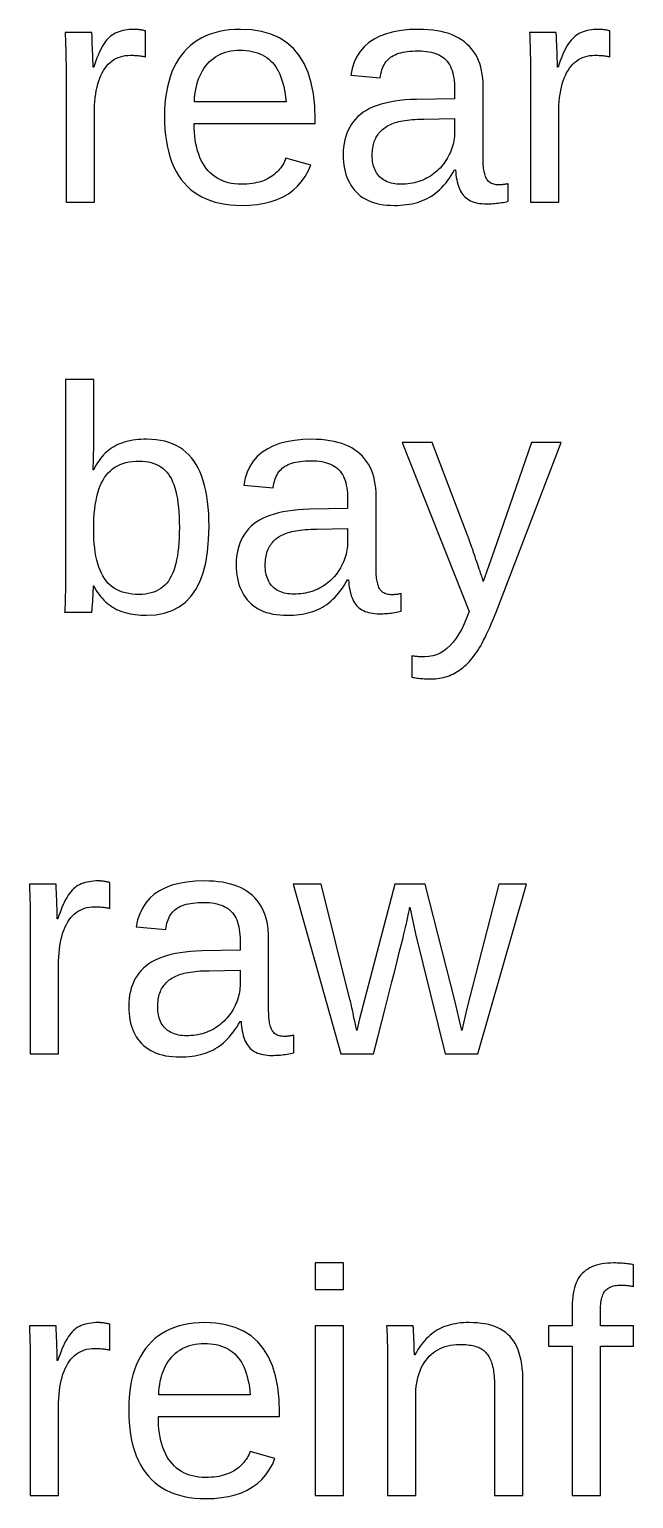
# Model space of a CAD drawing. Extents: x -27 to 133, y -77 to 15.
# Drawn here: x 79.79 to 84.1, y -42.36 to -31.89 of the extents above; entities that cross this region are included whole.
import ezdxf

# ---------------------------------------------------------------- set-up
doc = ezdxf.new("R2010")
doc.units = 0
doc.layers.get('0').update_dxf_attribs({"linetype": 'CONTINUOUS'})

msp = doc.modelspace()

# ---------------------------------------------------------------- linework, layer by layer
for points in [[(80.2558, -32.4879), (80.2562, -32.4574), (80.2574, -32.4281), (80.2593, -32.3999), (80.262, -32.3728), (80.2656, -32.3468), (80.2699, -32.3219), (80.2749, -32.2981), (80.2808, -32.2754), (80.2874, -32.2538), (80.2949, -32.2333), (80.3031, -32.2139), (80.312, -32.1957), (80.3218, -32.1785), (80.3323, -32.1625), (80.3435, -32.1478), (80.3554, -32.1344), (80.368, -32.1223), (80.3814, -32.1114), (80.3954, -32.1018), (80.4101, -32.0935), (80.4255, -32.0865), (80.4416, -32.0807), (80.4585, -32.0763), (80.476, -32.0731), (80.4942, -32.0712), (80.5131, -32.0705), (80.5233, -32.0706), (80.5332, -32.0708), (80.5427, -32.0711), (80.5519, -32.0716), (80.5608, -32.0722), (80.5694, -32.0729), (80.5776, -32.0738), (80.5856, -32.0748), (80.5932, -32.0759), (80.6005, -32.0771), (80.6075, -32.0785), (80.6142, -32.0801), (80.6206, -32.0817), (80.6206, -31.8971), (80.6142, -31.8954), (80.6078, -31.8939), (80.6015, -31.8925), (80.5952, -31.8913), (80.5889, -31.8901), (80.5826, -31.8891), (80.5763, -31.8883), (80.57, -31.8876), (80.5638, -31.887), (80.5575, -31.8865), (80.5513, -31.8862), (80.5451, -31.886), (80.5389, -31.8859), (80.5216, -31.8862), (80.505, -31.8872), (80.4889, -31.8889), (80.4735, -31.8913), (80.4587, -31.8943), (80.4445, -31.8981), (80.4309, -31.9024), (80.4179, -31.9075), (80.4055, -31.9132), (80.3937, -31.9197), (80.3826, -31.9268), (80.372, -31.9345), (80.3621, -31.943), (80.3525, -31.9523), (80.3431, -31.9628), (80.3339, -31.9745), (80.3249, -31.9874), (80.316, -32.0014), (80.3073, -32.0166), (80.2988, -32.033), (80.2905, -32.0505), (80.2823, -32.0692), (80.2743, -32.089), (80.2665, -32.11), (80.2588, -32.1322), (80.2513, -32.1555), (80.2468, -32.1555), (80.2468, -32.1482), (80.2466, -32.1389), (80.2464, -32.1277), (80.246, -32.1145), (80.2455, -32.0994), (80.2449, -32.0823), (80.2442, -32.0633), (80.2434, -32.0423), (80.2425, -32.0194), (80.2415, -31.9945), (80.2404, -31.9677), (80.2392, -31.939), (80.2379, -31.9083), (80.0477, -31.9083), (80.0487, -31.9319), (80.0496, -31.9551), (80.0504, -31.9781), (80.0512, -32.0008), (80.0518, -32.0231), (80.0524, -32.0451), (80.0529, -32.0668), (80.0534, -32.0881), (80.0537, -32.1092), (80.054, -32.1299), (80.0542, -32.1504), (80.0543, -32.1705), (80.0544, -32.1902), (80.0544, -33.1189), (80.2558, -33.1189)], [(81.363, -33.1396), (81.4173, -33.1345), (81.4683, -33.126), (81.5161, -33.1142), (81.5606, -33.0989), (81.6018, -33.0803), (81.6397, -33.0583), (81.6744, -33.0328), (81.7058, -33.004), (81.734, -32.9718), (81.7589, -32.9362), (81.7805, -32.8972), (81.7988, -32.8549), (81.622, -32.8045), (81.6174, -32.8167), (81.6122, -32.8286), (81.6064, -32.8402), (81.6, -32.8514), (81.593, -32.8623), (81.5853, -32.8729), (81.5771, -32.8832), (81.5683, -32.8931), (81.5589, -32.9027), (81.5489, -32.9119), (81.5382, -32.9208), (81.527, -32.9294), (81.5152, -32.9377), (81.5027, -32.9455), (81.4897, -32.9526), (81.476, -32.9591), (81.4617, -32.9651), (81.4468, -32.9703), (81.4313, -32.975), (81.4151, -32.9791), (81.3984, -32.9825), (81.381, -32.9853), (81.363, -32.9875), (81.3444, -32.989), (81.3252, -32.9899), (81.3054, -32.9903), (81.2804, -32.9896), (81.2563, -32.9876), (81.2332, -32.9842), (81.211, -32.9796), (81.1897, -32.9735), (81.1694, -32.9662), (81.1501, -32.9575), (81.1316, -32.9475), (81.1141, -32.9361), (81.0976, -32.9234), (81.082, -32.9093), (81.0673, -32.894), (81.0536, -32.8773), (81.0409, -32.8593), (81.0291, -32.8402), (81.0184, -32.82), (81.0087, -32.7987), (81.0001, -32.7762), (80.9924, -32.7527), (80.9858, -32.728), (80.9802, -32.7021), (80.9756, -32.6752), (80.972, -32.6471), (80.9695, -32.6179), (80.968, -32.5876), (80.9675, -32.5561), (81.8313, -32.5561), (81.8313, -32.5293), (81.8281, -32.4341), (81.8186, -32.3465), (81.8028, -32.2666), (81.7807, -32.1943), (81.7523, -32.1295), (81.7176, -32.0724), (81.6765, -32.0229), (81.6291, -31.9811), (81.5755, -31.9468), (81.5154, -31.9202), (81.4491, -31.9011), (81.3765, -31.8897), (81.2975, -31.8859), (81.2581, -31.8868), (81.2202, -31.8897), (81.1836, -31.8944), (81.1485, -31.901), (81.1148, -31.9096), (81.0825, -31.92), (81.0517, -31.9323), (81.0222, -31.9465), (80.9942, -31.9626), (80.9676, -31.9806), (80.9425, -32.0005), (80.9187, -32.0222), (80.8964, -32.0459), (80.8756, -32.0713), (80.8565, -32.0984), (80.8391, -32.1272), (80.8233, -32.1576), (80.8092, -32.1897), (80.7967, -32.2234), (80.7859, -32.2588), (80.7768, -32.2958), (80.7693, -32.3345), (80.7635, -32.3748), (80.7593, -32.4168), (80.7568, -32.4605), (80.756, -32.5058), (80.7568, -32.5534), (80.7593, -32.5992), (80.7635, -32.6431), (80.7693, -32.6852), (80.7768, -32.7255), (80.7859, -32.7639), (80.7967, -32.8005), (80.8092, -32.8352), (80.8233, -32.8681), (80.8391, -32.8992), (80.8565, -32.9284), (80.8756, -32.9558), (80.8964, -32.9813), (80.9188, -33.005), (80.9426, -33.0267), (80.968, -33.0466), (80.995, -33.0646), (81.0234, -33.0807), (81.0533, -33.0949), (81.0848, -33.1072), (81.1178, -33.1176), (81.1522, -33.1262), (81.1883, -33.1328), (81.2258, -33.1375), (81.2648, -33.1404), (81.3054, -33.1413)], [(82.4187, -33.141), (82.4404, -33.1399), (82.4617, -33.1382), (82.4824, -33.1358), (82.5026, -33.1328), (82.5223, -33.129), (82.5414, -33.1246), (82.56, -33.1195), (82.5781, -33.1137), (82.5957, -33.1072), (82.6128, -33.1), (82.6293, -33.0922), (82.6453, -33.0837), (82.6609, -33.0743), (82.6762, -33.064), (82.6913, -33.0528), (82.706, -33.0405), (82.7204, -33.0274), (82.7345, -33.0132), (82.7483, -32.9981), (82.7618, -32.982), (82.775, -32.965), (82.788, -32.947), (82.8006, -32.9281), (82.8129, -32.9082), (82.8249, -32.8873), (82.8316, -32.8873), (82.8329, -32.9062), (82.8347, -32.9243), (82.8371, -32.9416), (82.8399, -32.9581), (82.8433, -32.9739), (82.8472, -32.9888), (82.8517, -33.003), (82.8566, -33.0163), (82.8621, -33.0289), (82.8681, -33.0407), (82.8746, -33.0517), (82.8817, -33.0619), (82.8892, -33.0714), (82.8974, -33.0801), (82.9064, -33.0881), (82.916, -33.0954), (82.9263, -33.102), (82.9374, -33.1079), (82.9492, -33.1131), (82.9618, -33.1176), (82.975, -33.1214), (82.989, -33.1246), (83.0037, -33.127), (83.0191, -33.1287), (83.0352, -33.1298), (83.0521, -33.1301), (83.0643, -33.13), (83.0764, -33.1297), (83.0885, -33.1292), (83.1006, -33.1284), (83.1127, -33.1275), (83.1247, -33.1263), (83.1366, -33.1249), (83.1486, -33.1233), (83.1604, -33.1215), (83.1723, -33.1195), (83.1841, -33.1173), (83.1959, -33.1149), (83.2076, -33.1122), (83.2076, -32.9869), (83.2019, -32.9881), (83.1964, -32.9891), (83.191, -32.9901), (83.1856, -32.991), (83.1803, -32.9918), (83.1752, -32.9925), (83.1701, -32.9931), (83.1651, -32.9936), (83.1602, -32.994), (83.1554, -32.9943), (83.1507, -32.9945), (83.1461, -32.9947), (83.1416, -32.9947), (83.1317, -32.9945), (83.1223, -32.9937), (83.1134, -32.9923), (83.105, -32.9904), (83.0971, -32.988), (83.0897, -32.9851), (83.0828, -32.9816), (83.0764, -32.9776), (83.0705, -32.973), (83.0652, -32.9679), (83.0603, -32.9623), (83.0559, -32.9561), (83.052, -32.9494), (83.0486, -32.9422), (83.0454, -32.9344), (83.0425, -32.9262), (83.0398, -32.9173), (83.0374, -32.908), (83.0354, -32.8982), (83.0336, -32.8878), (83.032, -32.8769), (83.0308, -32.8655), (83.0298, -32.8535), (83.0291, -32.8411), (83.0287, -32.8281), (83.0286, -32.8146), (83.0286, -32.2932), (83.0279, -32.2633), (83.0258, -32.2344), (83.0224, -32.2067), (83.0176, -32.1801), (83.0115, -32.1547), (83.004, -32.1303), (82.9951, -32.107), (82.9849, -32.0848), (82.9733, -32.0637), (82.9604, -32.0438), (82.946, -32.0249), (82.9303, -32.0072), (82.9133, -31.9905), (82.8949, -31.975), (82.8752, -31.9608), (82.8541, -31.9478), (82.8317, -31.936), (82.8079, -31.9255), (82.7828, -31.9162), (82.7564, -31.9082), (82.7287, -31.9014), (82.6996, -31.8958), (82.6691, -31.8915), (82.6374, -31.8884), (82.6042, -31.8865), (82.5698, -31.8859), (82.5053, -31.8878), (82.4453, -31.8936), (82.3898, -31.9033), (82.3389, -31.9168), (82.2925, -31.9342), (82.2506, -31.9555), (82.2132, -31.9806), (82.1804, -32.0096), (82.1521, -32.0425), (82.1283, -32.0792), (82.1091, -32.1198), (82.0944, -32.1643), (82.0842, -32.2126), (82.2945, -32.2316), (82.2967, -32.2165), (82.2995, -32.202), (82.3029, -32.1881), (82.3068, -32.1749), (82.3113, -32.1623), (82.3164, -32.1504), (82.3221, -32.1391), (82.3283, -32.1285), (82.3352, -32.1185), (82.3426, -32.1092), (82.3506, -32.1005), (82.3592, -32.0925), (82.3684, -32.0851), (82.3783, -32.0783), (82.3891, -32.072), (82.4007, -32.0663), (82.4133, -32.0612), (82.4267, -32.0566), (82.4409, -32.0525), (82.4561, -32.049), (82.4721, -32.046), (82.489, -32.0435), (82.5068, -32.0416), (82.5254, -32.0403), (82.5449, -32.0395), (82.5653, -32.0392), (82.5856, -32.0396), (82.605, -32.0407), (82.6235, -32.0426), (82.6412, -32.0452), (82.658, -32.0486), (82.674, -32.0528), (82.6892, -32.0577), (82.7035, -32.0633), (82.7169, -32.0698), (82.7295, -32.0769), (82.7413, -32.0849), (82.7522, -32.0935), (82.7623, -32.103), (82.7715, -32.1133), (82.7801, -32.1246), (82.7878, -32.1369), (82.7949, -32.1502), (82.8012, -32.1644), (82.8068, -32.1797), (82.8116, -32.196), (82.8157, -32.2132), (82.819, -32.2315), (82.8216, -32.2507), (82.8234, -32.271), (82.8246, -32.2922), (82.8249, -32.3144), (82.8249, -32.3805), (82.553, -32.3849), (82.5116, -32.3865), (82.4719, -32.3892), (82.4341, -32.393), (82.398, -32.398), (82.3637, -32.404), (82.3312, -32.4111), (82.3006, -32.4194), (82.2717, -32.4288), (82.2446, -32.4393), (82.2193, -32.4509), (82.1958, -32.4636), (82.1741, -32.4774), (82.1541, -32.4923), (82.1358, -32.5083), (82.119, -32.5254), (82.1037, -32.5435), (82.0898, -32.5626), (82.0773, -32.5827), (82.0663, -32.6039), (82.0568, -32.6261), (82.0488, -32.6493), (82.0422, -32.6736), (82.0371, -32.6989), (82.0334, -32.7252), (82.0312, -32.7526), (82.0305, -32.781), (82.031, -32.8064), (82.0327, -32.831), (82.0354, -32.8547), (82.0392, -32.8775), (82.0441, -32.8995), (82.05, -32.9207), (82.0571, -32.941), (82.0652, -32.9605), (82.0745, -32.9791), (82.0848, -32.9968), (82.0962, -33.0138), (82.1087, -33.0298), (82.1222, -33.0451), (82.1369, -33.0593), (82.1526, -33.0724), (82.1694, -33.0844), (82.1873, -33.0952), (82.2062, -33.1049), (82.2262, -33.1134), (82.2473, -33.1208), (82.2695, -33.1271), (82.2927, -33.1322), (82.317, -33.1362), (82.3424, -33.139), (82.3688, -33.1407), (82.3964, -33.1413)], [(83.568, -32.4879), (83.5683, -32.4574), (83.5695, -32.4281), (83.5715, -32.3999), (83.5742, -32.3728), (83.5777, -32.3468), (83.582, -32.3219), (83.5871, -32.2981), (83.593, -32.2754), (83.5996, -32.2538), (83.607, -32.2333), (83.6152, -32.2139), (83.6242, -32.1957), (83.634, -32.1785), (83.6445, -32.1625), (83.6557, -32.1478), (83.6676, -32.1344), (83.6802, -32.1223), (83.6935, -32.1114), (83.7075, -32.1018), (83.7223, -32.0935), (83.7377, -32.0865), (83.7538, -32.0807), (83.7706, -32.0763), (83.7881, -32.0731), (83.8064, -32.0712), (83.8253, -32.0705), (83.8355, -32.0706), (83.8453, -32.0708), (83.8549, -32.0711), (83.8641, -32.0716), (83.873, -32.0722), (83.8815, -32.0729), (83.8898, -32.0738), (83.8978, -32.0748), (83.9054, -32.0759), (83.9127, -32.0771), (83.9197, -32.0785), (83.9264, -32.0801), (83.9327, -32.0817), (83.9327, -31.8971), (83.9264, -31.8954), (83.92, -31.8939), (83.9137, -31.8925), (83.9073, -31.8913), (83.901, -31.8901), (83.8947, -31.8891), (83.8884, -31.8883), (83.8822, -31.8876), (83.8759, -31.887), (83.8697, -31.8865), (83.8634, -31.8862), (83.8572, -31.886), (83.851, -31.8859), (83.8338, -31.8862), (83.8171, -31.8872), (83.8011, -31.8889), (83.7857, -31.8913), (83.7708, -31.8943), (83.7566, -31.8981), (83.743, -31.9024), (83.73, -31.9075), (83.7177, -31.9132), (83.7059, -31.9197), (83.6947, -31.9268), (83.6842, -31.9345), (83.6742, -31.943), (83.6647, -31.9523), (83.6553, -31.9628), (83.6461, -31.9745), (83.6371, -31.9874), (83.6282, -32.0014), (83.6195, -32.0166), (83.611, -32.033), (83.6026, -32.0505), (83.5944, -32.0692), (83.5864, -32.089), (83.5786, -32.11), (83.571, -32.1322), (83.5635, -32.1555), (83.559, -32.1555), (83.5589, -32.1482), (83.5588, -32.1389), (83.5585, -32.1277), (83.5581, -32.1145), (83.5577, -32.0994), (83.5571, -32.0823), (83.5564, -32.0633), (83.5556, -32.0423), (83.5547, -32.0194), (83.5537, -31.9945), (83.5526, -31.9677), (83.5514, -31.939), (83.55, -31.9083), (83.3598, -31.9083), (83.3608, -31.9319), (83.3617, -31.9551), (83.3626, -31.9781), (83.3633, -32.0008), (83.364, -32.0231), (83.3646, -32.0451), (83.3651, -32.0668), (83.3655, -32.0881), (83.3659, -32.1092), (83.3662, -32.1299), (83.3664, -32.1504), (83.3665, -32.1705), (83.3665, -32.1902), (83.3665, -33.1189), (83.568, -33.1189)], [(80.9712, -32.3758), (80.9736, -32.3508), (80.977, -32.3266), (80.9813, -32.3033), (80.9865, -32.2809), (80.9927, -32.2593), (80.9998, -32.2386), (81.0078, -32.2188), (81.0168, -32.1998), (81.0267, -32.1817), (81.0375, -32.1645), (81.0493, -32.1481), (81.062, -32.1326), (81.0755, -32.1181), (81.0898, -32.1048), (81.1048, -32.0926), (81.1204, -32.0816), (81.1369, -32.0718), (81.154, -32.0631), (81.1719, -32.0556), (81.1904, -32.0492), (81.2098, -32.044), (81.2298, -32.0399), (81.2505, -32.037), (81.272, -32.0353), (81.2942, -32.0347), (81.317, -32.0352), (81.339, -32.0368), (81.3601, -32.0394), (81.3805, -32.043), (81.3999, -32.0477), (81.4186, -32.0534), (81.4364, -32.0602), (81.4534, -32.068), (81.4695, -32.0768), (81.4848, -32.0867), (81.4993, -32.0976), (81.513, -32.1095), (81.5258, -32.1225), (81.5378, -32.1367), (81.5491, -32.152), (81.5596, -32.1686), (81.5693, -32.1864), (81.5783, -32.2054), (81.5866, -32.2257), (81.5941, -32.2471), (81.6008, -32.2698), (81.6068, -32.2938), (81.612, -32.3189), (81.6165, -32.3453), (81.6202, -32.3729), (81.6231, -32.4017), (80.9697, -32.4017)], [(82.4274, -32.9899), (82.413, -32.989), (82.3992, -32.9874), (82.3859, -32.9852), (82.3732, -32.9823), (82.361, -32.9788), (82.3494, -32.9747), (82.3382, -32.9699), (82.3276, -32.9645), (82.3176, -32.9585), (82.3081, -32.9518), (82.2991, -32.9445), (82.2906, -32.9366), (82.2828, -32.928), (82.2755, -32.919), (82.2689, -32.9094), (82.263, -32.8993), (82.2576, -32.8886), (82.2529, -32.8774), (82.2488, -32.8657), (82.2454, -32.8535), (82.2425, -32.8407), (82.2403, -32.8274), (82.2387, -32.8136), (82.2378, -32.7993), (82.2375, -32.7844), (82.2377, -32.7706), (82.2384, -32.7573), (82.2396, -32.7444), (82.2412, -32.7319), (82.2433, -32.7198), (82.2458, -32.7081), (82.2488, -32.6968), (82.2523, -32.686), (82.2563, -32.6755), (82.2607, -32.6655), (82.2655, -32.6558), (82.2709, -32.6466), (82.2766, -32.6378), (82.2829, -32.6294), (82.2895, -32.6213), (82.2965, -32.6135), (82.304, -32.6061), (82.3118, -32.5991), (82.3201, -32.5924), (82.3287, -32.586), (82.3378, -32.58), (82.3472, -32.5743), (82.3571, -32.5689), (82.3674, -32.564), (82.378, -32.5593), (82.3891, -32.555), (82.4008, -32.551), (82.4133, -32.5473), (82.4266, -32.5439), (82.4407, -32.5408), (82.4557, -32.538), (82.4714, -32.5355), (82.488, -32.5332), (82.5054, -32.5313), (82.5236, -32.5296), (82.5426, -32.5282), (82.5624, -32.5272), (82.583, -32.5264), (82.6045, -32.5259), (82.8249, -32.5214), (82.8249, -32.621), (82.8246, -32.6353), (82.8237, -32.6495), (82.8223, -32.6636), (82.8202, -32.6777), (82.8176, -32.6917), (82.8143, -32.7057), (82.8105, -32.7196), (82.8061, -32.7334), (82.8011, -32.7472), (82.7955, -32.7609), (82.7893, -32.7746), (82.7825, -32.7882), (82.7751, -32.8017), (82.7673, -32.815), (82.7589, -32.8279), (82.7502, -32.8403), (82.741, -32.8522), (82.7314, -32.8637), (82.7214, -32.8748), (82.711, -32.8854), (82.7001, -32.8956), (82.6887, -32.9054), (82.677, -32.9147), (82.6648, -32.9235), (82.6522, -32.9319), (82.6392, -32.9399), (82.6258, -32.9474), (82.6121, -32.9542), (82.5981, -32.9605), (82.5838, -32.9661), (82.5693, -32.9712), (82.5544, -32.9757), (82.5393, -32.9795), (82.5238, -32.9828), (82.5081, -32.9855), (82.4921, -32.9876), (82.4758, -32.9891), (82.4592, -32.99), (82.4423, -32.9903)], [(80.6943, -36.061), (80.7549, -36.0498), (80.8102, -36.0311), (80.8603, -36.0048), (80.9051, -35.9711), (80.9446, -35.9299), (80.9788, -35.8812), (81.0078, -35.825), (81.0316, -35.7613), (81.05, -35.6901), (81.0632, -35.6114), (81.0711, -35.5252), (81.0737, -35.4315), (81.0731, -35.3842), (81.0712, -35.3389), (81.068, -35.2954), (81.0635, -35.2537), (81.0577, -35.214), (81.0507, -35.1761), (81.0424, -35.1402), (81.0328, -35.1061), (81.022, -35.0739), (81.0098, -35.0435), (80.9964, -35.0151), (80.9817, -34.9885), (80.9657, -34.9638), (80.9484, -34.941), (80.9296, -34.9199), (80.9094, -34.9008), (80.8878, -34.8834), (80.8647, -34.8679), (80.8402, -34.8542), (80.8143, -34.8423), (80.7869, -34.8322), (80.758, -34.824), (80.7278, -34.8176), (80.6961, -34.813), (80.6629, -34.8103), (80.6284, -34.8094), (80.6076, -34.8097), (80.5874, -34.8106), (80.5677, -34.8121), (80.5486, -34.8142), (80.5299, -34.8168), (80.5118, -34.8201), (80.4942, -34.824), (80.4771, -34.8285), (80.4606, -34.8335), (80.4445, -34.8392), (80.429, -34.8454), (80.414, -34.8523), (80.3996, -34.8597), (80.3856, -34.8679), (80.372, -34.8768), (80.3589, -34.8865), (80.3462, -34.897), (80.3339, -34.9082), (80.3221, -34.9203), (80.3107, -34.9331), (80.2997, -34.9467), (80.2892, -34.9611), (80.2791, -34.9763), (80.2694, -34.9922), (80.2601, -35.0089), (80.2513, -35.0264), (80.2468, -35.0264), (80.2475, -35.0115), (80.2481, -34.9968), (80.2487, -34.9824), (80.2492, -34.9683), (80.2496, -34.9545), (80.25, -34.941), (80.2504, -34.9279), (80.2506, -34.915), (80.2509, -34.9025), (80.2511, -34.8902), (80.2512, -34.8782), (80.2513, -34.8666), (80.2513, -34.8553), (80.2513, -34.382), (80.0499, -34.382), (80.0499, -35.7929), (80.0499, -35.8212), (80.0497, -35.848), (80.0495, -35.8733), (80.0493, -35.8971), (80.0489, -35.9193), (80.0485, -35.94), (80.048, -35.9592), (80.0474, -35.9769), (80.0467, -35.9931), (80.0459, -36.0077), (80.0451, -36.0208), (80.0442, -36.0324), (80.0432, -36.0424), (80.2379, -36.0424), (80.2382, -36.0403), (80.2386, -36.0376), (80.239, -36.0341), (80.2395, -36.0299), (80.2399, -36.025), (80.2404, -36.0193), (80.2409, -36.013), (80.2415, -36.006), (80.242, -35.9982), (80.2426, -35.9898), (80.2433, -35.9806), (80.2439, -35.9708), (80.2446, -35.9602), (80.2453, -35.9495), (80.2459, -35.9392), (80.2464, -35.9293), (80.2469, -35.9199), (80.2474, -35.9109), (80.2478, -35.9023), (80.2481, -35.8942), (80.2484, -35.8865), (80.2487, -35.8792), (80.2488, -35.8724), (80.249, -35.866), (80.249, -35.86), (80.2491, -35.8544), (80.2513, -35.8544), (80.2603, -35.8711), (80.2697, -35.8871), (80.2795, -35.9023), (80.2897, -35.9168), (80.3003, -35.9306), (80.3113, -35.9437), (80.3227, -35.9561), (80.3345, -35.9677), (80.3467, -35.9786), (80.3593, -35.9888), (80.3723, -35.9982), (80.3857, -36.007), (80.3996, -36.015), (80.4139, -36.0224), (80.4287, -36.0291), (80.4441, -36.0353), (80.4601, -36.0409), (80.4766, -36.0459), (80.4936, -36.0504), (80.5112, -36.0542), (80.5294, -36.0574), (80.5481, -36.0601), (80.5673, -36.0621), (80.5871, -36.0636), (80.6075, -36.0645), (80.6284, -36.0648)], [(81.6555, -36.0644), (81.6773, -36.0634), (81.6985, -36.0617), (81.7192, -36.0593), (81.7394, -36.0563), (81.7591, -36.0525), (81.7783, -36.0481), (81.7969, -36.043), (81.815, -36.0372), (81.8326, -36.0307), (81.8496, -36.0235), (81.8662, -36.0157), (81.8822, -36.0072), (81.8978, -35.9978), (81.9131, -35.9875), (81.9281, -35.9763), (81.9428, -35.964), (81.9572, -35.9508), (81.9713, -35.9367), (81.9852, -35.9216), (81.9987, -35.9055), (82.0119, -35.8885), (82.0248, -35.8705), (82.0374, -35.8516), (82.0498, -35.8317), (82.0618, -35.8108), (82.0685, -35.8108), (82.0698, -35.8297), (82.0716, -35.8478), (82.0739, -35.8651), (82.0768, -35.8816), (82.0802, -35.8974), (82.0841, -35.9123), (82.0885, -35.9265), (82.0935, -35.9398), (82.099, -35.9524), (82.105, -35.9642), (82.1115, -35.9752), (82.1185, -35.9854), (82.1261, -35.9949), (82.1343, -36.0036), (82.1432, -36.0115), (82.1528, -36.0188), (82.1632, -36.0254), (82.1743, -36.0314), (82.1861, -36.0366), (82.1986, -36.0411), (82.2119, -36.0449), (82.2258, -36.048), (82.2405, -36.0505), (82.2559, -36.0522), (82.2721, -36.0533), (82.2889, -36.0536), (82.3011, -36.0535), (82.3133, -36.0532), (82.3254, -36.0526), (82.3375, -36.0519), (82.3495, -36.051), (82.3615, -36.0498), (82.3735, -36.0484), (82.3854, -36.0468), (82.3973, -36.045), (82.4091, -36.043), (82.4209, -36.0408), (82.4327, -36.0383), (82.4444, -36.0357), (82.4444, -35.9104), (82.4388, -35.9115), (82.4333, -35.9126), (82.4278, -35.9136), (82.4225, -35.9145), (82.4172, -35.9153), (82.412, -35.9159), (82.407, -35.9166), (82.402, -35.9171), (82.3971, -35.9175), (82.3923, -35.9178), (82.3876, -35.918), (82.383, -35.9182), (82.3784, -35.9182), (82.3685, -35.918), (82.3591, -35.9171), (82.3502, -35.9158), (82.3418, -35.9139), (82.3339, -35.9115), (82.3265, -35.9086), (82.3197, -35.9051), (82.3133, -35.9011), (82.3074, -35.8965), (82.302, -35.8914), (82.2971, -35.8858), (82.2928, -35.8796), (82.2889, -35.8729), (82.2854, -35.8657), (82.2822, -35.8579), (82.2793, -35.8496), (82.2767, -35.8408), (82.2743, -35.8315), (82.2722, -35.8217), (82.2704, -35.8113), (82.2689, -35.8004), (82.2676, -35.789), (82.2667, -35.777), (82.266, -35.7646), (82.2655, -35.7516), (82.2654, -35.7381), (82.2654, -35.2167), (82.2647, -35.1867), (82.2627, -35.1579), (82.2593, -35.1302), (82.2545, -35.1036), (82.2484, -35.0781), (82.2409, -35.0538), (82.232, -35.0305), (82.2218, -35.0083), (82.2102, -34.9872), (82.1972, -34.9673), (82.1829, -34.9484), (82.1672, -34.9307), (82.1502, -34.914), (82.1318, -34.8985), (82.112, -34.8843), (82.091, -34.8713), (82.0685, -34.8595), (82.0448, -34.849), (82.0197, -34.8397), (81.9933, -34.8317), (81.9655, -34.8249), (81.9364, -34.8193), (81.906, -34.815), (81.8742, -34.8119), (81.8411, -34.81), (81.8067, -34.8094), (81.7421, -34.8113), (81.6821, -34.8171), (81.6267, -34.8268), (81.5757, -34.8403), (81.5293, -34.8577), (81.4874, -34.879), (81.4501, -34.9041), (81.4173, -34.9331), (81.389, -34.966), (81.3652, -35.0027), (81.346, -35.0433), (81.3312, -35.0878), (81.3211, -35.1361), (81.5314, -35.1551), (81.5336, -35.14), (81.5364, -35.1254), (81.5397, -35.1116), (81.5436, -35.0984), (81.5482, -35.0858), (81.5533, -35.0739), (81.5589, -35.0626), (81.5652, -35.052), (81.572, -35.042), (81.5795, -35.0326), (81.5875, -35.024), (81.5961, -35.0159), (81.6053, -35.0086), (81.6152, -35.0018), (81.6259, -34.9955), (81.6376, -34.9898), (81.6501, -34.9847), (81.6635, -34.98), (81.6778, -34.976), (81.6929, -34.9724), (81.709, -34.9695), (81.7259, -34.967), (81.7436, -34.9651), (81.7623, -34.9638), (81.7818, -34.9629), (81.8022, -34.9627), (81.8224, -34.963), (81.8418, -34.9642), (81.8603, -34.9661), (81.878, -34.9687), (81.8949, -34.9721), (81.9109, -34.9763), (81.926, -34.9812), (81.9403, -34.9868), (81.9538, -34.9932), (81.9664, -35.0004), (81.9781, -35.0083), (81.9891, -35.017), (81.9991, -35.0265), (82.0084, -35.0368), (82.0169, -35.0481), (82.0247, -35.0604), (82.0317, -35.0737), (82.0381, -35.0879), (82.0436, -35.1032), (82.0484, -35.1195), (82.0525, -35.1367), (82.0558, -35.155), (82.0584, -35.1742), (82.0603, -35.1945), (82.0614, -35.2157), (82.0618, -35.2379), (82.0618, -35.3039), (81.7899, -35.3084), (81.7484, -35.31), (81.7088, -35.3127), (81.6709, -35.3165), (81.6348, -35.3214), (81.6006, -35.3275), (81.5681, -35.3346), (81.5374, -35.3429), (81.5085, -35.3523), (81.4814, -35.3628), (81.4561, -35.3744), (81.4326, -35.3871), (81.4109, -35.4009), (81.391, -35.4158), (81.3727, -35.4318), (81.3559, -35.4489), (81.3405, -35.467), (81.3266, -35.4861), (81.3142, -35.5062), (81.3032, -35.5274), (81.2937, -35.5496), (81.2856, -35.5728), (81.2791, -35.5971), (81.2739, -35.6224), (81.2703, -35.6487), (81.2681, -35.6761), (81.2674, -35.7045), (81.2679, -35.7299), (81.2695, -35.7545), (81.2722, -35.7782), (81.276, -35.801), (81.2809, -35.823), (81.2869, -35.8442), (81.294, -35.8645), (81.3021, -35.8839), (81.3113, -35.9026), (81.3216, -35.9203), (81.333, -35.9373), (81.3455, -35.9533), (81.3591, -35.9686), (81.3737, -35.9828), (81.3895, -35.9959), (81.4063, -36.0079), (81.4241, -36.0187), (81.4431, -36.0283), (81.4631, -36.0369), (81.4842, -36.0443), (81.5063, -36.0506), (81.5296, -36.0557), (81.5539, -36.0597), (81.5793, -36.0625), (81.6057, -36.0642), (81.6332, -36.0648)], [(82.6734, -36.5177), (82.6884, -36.5168), (82.7031, -36.5155), (82.7176, -36.5136), (82.7318, -36.5111), (82.7457, -36.5081), (82.7595, -36.5045), (82.773, -36.5004), (82.7862, -36.4957), (82.7992, -36.4905), (82.8119, -36.4847), (82.8244, -36.4784), (82.8367, -36.4715), (82.8487, -36.4641), (82.8606, -36.4561), (82.8724, -36.4475), (82.8839, -36.4384), (82.8953, -36.4287), (82.9065, -36.4184), (82.9176, -36.4076), (82.9285, -36.3961), (82.9392, -36.3842), (82.9498, -36.3716), (82.9602, -36.3585), (82.9704, -36.3448), (82.9805, -36.3305), (82.9905, -36.3154), (83.0007, -36.2991), (83.011, -36.2816), (83.0214, -36.263), (83.0319, -36.2432), (83.0425, -36.2222), (83.0533, -36.2), (83.0642, -36.1767), (83.0752, -36.1522), (83.0863, -36.1265), (83.0975, -36.0996), (83.1089, -36.0716), (83.1203, -36.0424), (83.5858, -34.8318), (83.3732, -34.8318), (83.108, -35.6027), (83.0297, -35.8231), (83.029, -35.8202), (83.0277, -35.816), (83.0261, -35.8106), (83.0239, -35.8038), (83.0213, -35.7957), (83.0183, -35.7863), (83.0147, -35.7757), (83.0107, -35.7637), (83.0063, -35.7504), (83.0014, -35.7358), (82.996, -35.72), (82.9901, -35.7028), (82.9838, -35.6844), (82.9775, -35.6659), (82.9716, -35.6486), (82.9661, -35.6325), (82.961, -35.6176), (82.9563, -35.604), (82.952, -35.5915), (82.9481, -35.5803), (82.9446, -35.5703), (82.9416, -35.5615), (82.9389, -35.5539), (82.9367, -35.5475), (82.9349, -35.5423), (82.9335, -35.5384), (82.9323, -35.535), (82.9311, -35.5318), (82.93, -35.5286), (82.9289, -35.5255), (82.9278, -35.5225), (82.9267, -35.5195), (82.9257, -35.5166), (82.9247, -35.5138), (82.9237, -35.5111), (82.9227, -35.5084), (82.9218, -35.5058), (82.9209, -35.5033), (82.92, -35.5009), (82.6649, -34.8318), (82.4501, -34.8318), (82.9301, -36.0368), (82.9111, -36.0849), (82.8938, -36.1258), (82.8755, -36.1634), (82.8563, -36.1978), (82.8362, -36.2288), (82.8152, -36.2566), (82.7932, -36.2812), (82.7703, -36.3024), (82.7465, -36.3204), (82.7217, -36.3351), (82.6961, -36.3466), (82.6695, -36.3548), (82.6419, -36.3597), (82.6135, -36.3613), (82.6056, -36.3613), (82.5978, -36.3612), (82.5902, -36.361), (82.5826, -36.3607), (82.5752, -36.3603), (82.5679, -36.3599), (82.5606, -36.3594), (82.5535, -36.3588), (82.5465, -36.3581), (82.5396, -36.3573), (82.5328, -36.3565), (82.5261, -36.3556), (82.5195, -36.3546), (82.5195, -36.5056), (82.5282, -36.5075), (82.5373, -36.5091), (82.5467, -36.5107), (82.5564, -36.512), (82.5665, -36.5133), (82.5768, -36.5144), (82.5875, -36.5153), (82.5985, -36.5161), (82.6098, -36.5168), (82.6214, -36.5173), (82.6334, -36.5177), (82.6456, -36.5179), (82.6582, -36.5179)], [(80.5489, -35.9153), (80.5242, -35.9133), (80.5007, -35.9099), (80.4783, -35.9052), (80.4571, -35.8992), (80.4369, -35.8918), (80.4179, -35.883), (80.4, -35.873), (80.3832, -35.8615), (80.3676, -35.8488), (80.3531, -35.8347), (80.3397, -35.8192), (80.3274, -35.8024), (80.3161, -35.7842), (80.3058, -35.7645), (80.2963, -35.7433), (80.2878, -35.7207), (80.2801, -35.6966), (80.2734, -35.671), (80.2675, -35.6439), (80.2626, -35.6154), (80.2585, -35.5854), (80.2554, -35.5539), (80.2531, -35.5209), (80.2518, -35.4864), (80.2513, -35.4505), (80.2518, -35.4124), (80.2531, -35.3759), (80.2554, -35.3411), (80.2587, -35.3078), (80.2628, -35.2762), (80.2679, -35.2462), (80.2739, -35.2178), (80.2808, -35.191), (80.2886, -35.1658), (80.2973, -35.1423), (80.307, -35.1203), (80.3176, -35.1), (80.3291, -35.0813), (80.3416, -35.0641), (80.3552, -35.0482), (80.3699, -35.0338), (80.3857, -35.0207), (80.4025, -35.009), (80.4205, -34.9987), (80.4396, -34.9897), (80.4597, -34.9821), (80.481, -34.9759), (80.5033, -34.9711), (80.5268, -34.9677), (80.5513, -34.9656), (80.5769, -34.9649), (80.5997, -34.9656), (80.6214, -34.9675), (80.6422, -34.9708), (80.6619, -34.9753), (80.6807, -34.9811), (80.6985, -34.9883), (80.7153, -34.9967), (80.731, -35.0064), (80.7458, -35.0175), (80.7596, -35.0298), (80.7725, -35.0434), (80.7843, -35.0584), (80.7951, -35.0746), (80.805, -35.0923), (80.8142, -35.1117), (80.8225, -35.1329), (80.8301, -35.1557), (80.8368, -35.1803), (80.8428, -35.2065), (80.8479, -35.2345), (80.8523, -35.2642), (80.8559, -35.2956), (80.8587, -35.3287), (80.8606, -35.3635), (80.8618, -35.4), (80.8622, -35.4382), (80.8618, -35.4763), (80.8606, -35.5127), (80.8586, -35.5474), (80.8558, -35.5805), (80.8522, -35.612), (80.8478, -35.6417), (80.8426, -35.6698), (80.8366, -35.6963), (80.8298, -35.721), (80.8222, -35.7442), (80.8138, -35.7656), (80.8045, -35.7854), (80.7945, -35.8035), (80.7836, -35.8202), (80.7717, -35.8355), (80.7588, -35.8494), (80.7449, -35.8621), (80.73, -35.8734), (80.7141, -35.8834), (80.6971, -35.892), (80.6792, -35.8993), (80.6603, -35.9053), (80.6404, -35.91), (80.6195, -35.9133), (80.5976, -35.9153), (80.5747, -35.916)], [(81.6642, -35.9134), (81.6499, -35.9125), (81.6361, -35.9109), (81.6228, -35.9087), (81.6101, -35.9058), (81.5979, -35.9023), (81.5862, -35.8982), (81.5751, -35.8934), (81.5645, -35.888), (81.5544, -35.882), (81.5449, -35.8753), (81.5359, -35.868), (81.5275, -35.86), (81.5196, -35.8515), (81.5124, -35.8425), (81.5058, -35.8329), (81.4998, -35.8228), (81.4945, -35.8121), (81.4898, -35.8009), (81.4857, -35.7892), (81.4822, -35.777), (81.4794, -35.7642), (81.4772, -35.7509), (81.4756, -35.7371), (81.4747, -35.7227), (81.4743, -35.7079), (81.4746, -35.6941), (81.4753, -35.6808), (81.4764, -35.6679), (81.4781, -35.6554), (81.4801, -35.6433), (81.4827, -35.6316), (81.4857, -35.6203), (81.4892, -35.6095), (81.4931, -35.599), (81.4975, -35.589), (81.5024, -35.5793), (81.5077, -35.5701), (81.5135, -35.5613), (81.5197, -35.5529), (81.5264, -35.5448), (81.5334, -35.537), (81.5408, -35.5296), (81.5487, -35.5226), (81.5569, -35.5158), (81.5656, -35.5095), (81.5746, -35.5035), (81.5841, -35.4978), (81.5939, -35.4924), (81.6042, -35.4874), (81.6149, -35.4828), (81.626, -35.4785), (81.6376, -35.4745), (81.6501, -35.4708), (81.6634, -35.4674), (81.6776, -35.4643), (81.6925, -35.4615), (81.7083, -35.4589), (81.7248, -35.4567), (81.7422, -35.4548), (81.7604, -35.4531), (81.7794, -35.4517), (81.7993, -35.4507), (81.8199, -35.4499), (81.8414, -35.4494), (82.0618, -35.4449), (82.0618, -35.5445), (82.0615, -35.5588), (82.0606, -35.573), (82.0591, -35.5871), (82.0571, -35.6012), (82.0544, -35.6152), (82.0512, -35.6292), (82.0473, -35.6431), (82.0429, -35.6569), (82.0379, -35.6707), (82.0323, -35.6844), (82.0261, -35.6981), (82.0194, -35.7117), (82.012, -35.7252), (82.0041, -35.7385), (81.9958, -35.7513), (81.9871, -35.7637), (81.9779, -35.7757), (81.9683, -35.7872), (81.9583, -35.7983), (81.9478, -35.8089), (81.9369, -35.8191), (81.9256, -35.8289), (81.9139, -35.8382), (81.9017, -35.847), (81.8891, -35.8554), (81.876, -35.8634), (81.8626, -35.8708), (81.8489, -35.8777), (81.835, -35.884), (81.8207, -35.8896), (81.8061, -35.8947), (81.7913, -35.8991), (81.7761, -35.903), (81.7607, -35.9063), (81.7449, -35.909), (81.7289, -35.9111), (81.7126, -35.9126), (81.696, -35.9135), (81.6791, -35.9137)], [(80.0007, -38.5614), (80.0011, -38.5309), (80.0022, -38.5016), (80.0042, -38.4734), (80.0069, -38.4463), (80.0104, -38.4202), (80.0147, -38.3953), (80.0198, -38.3715), (80.0257, -38.3489), (80.0323, -38.3273), (80.0397, -38.3068), (80.0479, -38.2874), (80.0569, -38.2691), (80.0667, -38.252), (80.0772, -38.236), (80.0884, -38.2213), (80.1003, -38.2079), (80.1129, -38.1958), (80.1262, -38.1849), (80.1403, -38.1753), (80.155, -38.167), (80.1704, -38.16), (80.1865, -38.1542), (80.2033, -38.1498), (80.2209, -38.1466), (80.2391, -38.1446), (80.258, -38.144), (80.2682, -38.1441), (80.278, -38.1443), (80.2876, -38.1446), (80.2968, -38.1451), (80.3057, -38.1457), (80.3143, -38.1464), (80.3225, -38.1472), (80.3305, -38.1482), (80.3381, -38.1494), (80.3454, -38.1506), (80.3524, -38.152), (80.3591, -38.1535), (80.3654, -38.1552), (80.3654, -37.9706), (80.3591, -37.9689), (80.3527, -37.9674), (80.3464, -37.966), (80.3401, -37.9647), (80.3337, -37.9636), (80.3274, -37.9626), (80.3212, -37.9618), (80.3149, -37.961), (80.3086, -37.9604), (80.3024, -37.96), (80.2962, -37.9597), (80.2899, -37.9595), (80.2837, -37.9594), (80.2665, -37.9597), (80.2498, -37.9607), (80.2338, -37.9624), (80.2184, -37.9648), (80.2036, -37.9678), (80.1894, -37.9715), (80.1758, -37.9759), (80.1628, -37.981), (80.1504, -37.9867), (80.1386, -37.9931), (80.1274, -38.0002), (80.1169, -38.008), (80.1069, -38.0164), (80.0974, -38.0258), (80.088, -38.0363), (80.0788, -38.048), (80.0698, -38.0609), (80.0609, -38.0749), (80.0522, -38.0901), (80.0437, -38.1064), (80.0353, -38.124), (80.0272, -38.1426), (80.0192, -38.1625), (80.0113, -38.1835), (80.0037, -38.2057), (79.9962, -38.229), (79.9917, -38.229), (79.9917, -38.2217), (79.9915, -38.2124), (79.9912, -38.2012), (79.9909, -38.188), (79.9904, -38.1729), (79.9898, -38.1558), (79.9891, -38.1368), (79.9883, -38.1158), (79.9874, -38.0929), (79.9864, -38.068), (79.9853, -38.0412), (79.9841, -38.0125), (79.9828, -37.9818), (79.7926, -37.9818), (79.7935, -38.0054), (79.7945, -38.0286), (79.7953, -38.0516), (79.796, -38.0742), (79.7967, -38.0966), (79.7973, -38.1186), (79.7978, -38.1403), (79.7983, -38.1616), (79.7986, -38.1827), (79.7989, -38.2034), (79.7991, -38.2238), (79.7992, -38.2439), (79.7993, -38.2637), (79.7993, -39.1924), (80.0007, -39.1924)], [(80.889, -39.2144), (80.9108, -39.2134), (80.932, -39.2117), (80.9528, -39.2093), (80.973, -39.2063), (80.9926, -39.2025), (81.0118, -39.1981), (81.0304, -39.193), (81.0485, -39.1872), (81.0661, -39.1807), (81.0832, -39.1735), (81.0997, -39.1657), (81.1157, -39.1572), (81.1313, -39.1478), (81.1466, -39.1375), (81.1616, -39.1263), (81.1763, -39.114), (81.1907, -39.1008), (81.2048, -39.0867), (81.2187, -39.0716), (81.2322, -39.0555), (81.2454, -39.0385), (81.2583, -39.0205), (81.2709, -39.0016), (81.2833, -38.9817), (81.2953, -38.9608), (81.302, -38.9608), (81.3033, -38.9797), (81.3051, -38.9978), (81.3074, -39.0151), (81.3103, -39.0316), (81.3137, -39.0474), (81.3176, -39.0623), (81.322, -39.0765), (81.327, -39.0898), (81.3325, -39.1024), (81.3385, -39.1142), (81.345, -39.1252), (81.352, -39.1354), (81.3596, -39.1449), (81.3678, -39.1536), (81.3767, -39.1615), (81.3864, -39.1688), (81.3967, -39.1754), (81.4078, -39.1814), (81.4196, -39.1866), (81.4321, -39.1911), (81.4454, -39.1949), (81.4593, -39.198), (81.474, -39.2005), (81.4894, -39.2022), (81.5056, -39.2033), (81.5224, -39.2036), (81.5346, -39.2035), (81.5468, -39.2032), (81.5589, -39.2026), (81.571, -39.2019), (81.583, -39.201), (81.595, -39.1998), (81.607, -39.1984), (81.6189, -39.1968), (81.6308, -39.195), (81.6427, -39.193), (81.6545, -39.1908), (81.6662, -39.1883), (81.6779, -39.1857), (81.6779, -39.0604), (81.6723, -39.0615), (81.6668, -39.0626), (81.6613, -39.0636), (81.656, -39.0645), (81.6507, -39.0653), (81.6455, -39.0659), (81.6405, -39.0666), (81.6355, -39.0671), (81.6306, -39.0675), (81.6258, -39.0678), (81.6211, -39.068), (81.6165, -39.0682), (81.6119, -39.0682), (81.602, -39.068), (81.5926, -39.0671), (81.5837, -39.0658), (81.5753, -39.0639), (81.5674, -39.0615), (81.5601, -39.0586), (81.5532, -39.0551), (81.5468, -39.0511), (81.5409, -39.0465), (81.5355, -39.0414), (81.5307, -39.0358), (81.5263, -39.0296), (81.5224, -39.0229), (81.5189, -39.0157), (81.5157, -39.0079), (81.5128, -38.9996), (81.5102, -38.9908), (81.5078, -38.9815), (81.5057, -38.9717), (81.5039, -38.9613), (81.5024, -38.9504), (81.5011, -38.939), (81.5002, -38.927), (81.4995, -38.9146), (81.4991, -38.9016), (81.4989, -38.8881), (81.4989, -38.3667), (81.4982, -38.3367), (81.4962, -38.3079), (81.4928, -38.2802), (81.488, -38.2536), (81.4819, -38.2281), (81.4744, -38.2038), (81.4655, -38.1805), (81.4553, -38.1583), (81.4437, -38.1372), (81.4307, -38.1173), (81.4164, -38.0984), (81.4007, -38.0807), (81.3837, -38.064), (81.3653, -38.0485), (81.3455, -38.0343), (81.3245, -38.0213), (81.3021, -38.0095), (81.2783, -37.999), (81.2532, -37.9897), (81.2268, -37.9817), (81.199, -37.9749), (81.1699, -37.9693), (81.1395, -37.965), (81.1077, -37.9619), (81.0746, -37.96), (81.0402, -37.9594), (80.9756, -37.9613), (80.9156, -37.9671), (80.8602, -37.9768), (80.8092, -37.9903), (80.7628, -38.0077), (80.7209, -38.029), (80.6836, -38.0541), (80.6508, -38.0831), (80.6225, -38.116), (80.5987, -38.1527), (80.5795, -38.1933), (80.5648, -38.2378), (80.5546, -38.2861), (80.7649, -38.3051), (80.7671, -38.29), (80.7699, -38.2754), (80.7732, -38.2616), (80.7772, -38.2484), (80.7817, -38.2358), (80.7868, -38.2239), (80.7924, -38.2126), (80.7987, -38.202), (80.8056, -38.192), (80.813, -38.1826), (80.821, -38.174), (80.8296, -38.1659), (80.8388, -38.1586), (80.8487, -38.1518), (80.8595, -38.1455), (80.8711, -38.1398), (80.8836, -38.1347), (80.897, -38.13), (80.9113, -38.126), (80.9265, -38.1224), (80.9425, -38.1195), (80.9594, -38.117), (80.9771, -38.1151), (80.9958, -38.1138), (81.0153, -38.1129), (81.0357, -38.1127), (81.0559, -38.113), (81.0753, -38.1142), (81.0939, -38.1161), (81.1115, -38.1187), (81.1284, -38.1221), (81.1444, -38.1263), (81.1595, -38.1312), (81.1738, -38.1368), (81.1873, -38.1432), (81.1999, -38.1504), (81.2117, -38.1583), (81.2226, -38.167), (81.2326, -38.1765), (81.2419, -38.1868), (81.2504, -38.1981), (81.2582, -38.2104), (81.2653, -38.2237), (81.2716, -38.2379), (81.2771, -38.2532), (81.2819, -38.2695), (81.286, -38.2867), (81.2894, -38.305), (81.292, -38.3242), (81.2938, -38.3445), (81.2949, -38.3657), (81.2953, -38.3879), (81.2953, -38.4539), (81.0234, -38.4584), (80.9819, -38.46), (80.9423, -38.4627), (80.9044, -38.4665), (80.8684, -38.4714), (80.8341, -38.4775), (80.8016, -38.4846), (80.7709, -38.4929), (80.742, -38.5023), (80.7149, -38.5128), (80.6896, -38.5244), (80.6661, -38.5371), (80.6444, -38.5509), (80.6245, -38.5658), (80.6062, -38.5818), (80.5894, -38.5989), (80.574, -38.617), (80.5601, -38.6361), (80.5477, -38.6562), (80.5367, -38.6774), (80.5272, -38.6996), (80.5192, -38.7228), (80.5126, -38.7471), (80.5075, -38.7724), (80.5038, -38.7987), (80.5016, -38.8261), (80.5009, -38.8545), (80.5014, -38.8799), (80.503, -38.9045), (80.5058, -38.9282), (80.5096, -38.951), (80.5144, -38.973), (80.5204, -38.9942), (80.5275, -39.0145), (80.5356, -39.0339), (80.5448, -39.0526), (80.5552, -39.0703), (80.5665, -39.0873), (80.579, -39.1033), (80.5926, -39.1186), (80.6073, -39.1328), (80.623, -39.1459), (80.6398, -39.1579), (80.6577, -39.1687), (80.6766, -39.1783), (80.6966, -39.1869), (80.7177, -39.1943), (80.7399, -39.2006), (80.7631, -39.2057), (80.7874, -39.2097), (80.8128, -39.2125), (80.8392, -39.2142), (80.8667, -39.2148)], [(82.2772, -39.0727), (82.3057, -38.9614), (82.3321, -38.8585), (82.3562, -38.764), (82.3782, -38.6779), (82.3979, -38.6002), (82.4155, -38.531), (82.4309, -38.4702), (82.444, -38.4178), (82.455, -38.3738), (82.4637, -38.3382), (82.4703, -38.311), (82.4747, -38.2923), (82.4779, -38.278), (82.481, -38.2642), (82.4839, -38.251), (82.4867, -38.2383), (82.4894, -38.2261), (82.4919, -38.2144), (82.4943, -38.2033), (82.4966, -38.1926), (82.4988, -38.1825), (82.5008, -38.173), (82.5026, -38.1639), (82.5044, -38.1554), (82.506, -38.1474), (82.5463, -38.3364), (82.7578, -39.1924), (82.9916, -39.1924), (83.3385, -37.9818), (83.1416, -37.9818), (82.9122, -38.8702), (82.8775, -39.0257), (82.826, -38.8131), (82.6145, -37.9818), (82.3986, -37.9818), (82.1457, -38.9429), (82.1267, -39.0257), (82.1207, -38.9967), (82.1151, -38.9698), (82.1098, -38.9448), (82.105, -38.9218), (82.1005, -38.9008), (82.0964, -38.8817), (82.0927, -38.8647), (82.0894, -38.8496), (82.0865, -38.8366), (82.0839, -38.8255), (82.0818, -38.8164), (82.08, -38.8093), (82.0786, -38.8042), (81.8738, -37.9818), (81.6747, -37.9818), (82.0137, -39.1924), (82.2464, -39.1924)], [(80.8977, -39.0634), (80.8834, -39.0625), (80.8696, -39.0609), (80.8563, -39.0587), (80.8436, -39.0558), (80.8314, -39.0523), (80.8197, -39.0482), (80.8086, -39.0434), (80.798, -39.038), (80.7879, -39.032), (80.7784, -39.0253), (80.7694, -39.018), (80.761, -39.01), (80.7531, -39.0015), (80.7459, -38.9925), (80.7393, -38.9829), (80.7333, -38.9728), (80.728, -38.9621), (80.7233, -38.9509), (80.7192, -38.9392), (80.7157, -38.927), (80.7129, -38.9142), (80.7107, -38.9009), (80.7091, -38.8871), (80.7082, -38.8727), (80.7079, -38.8579), (80.7081, -38.8441), (80.7088, -38.8308), (80.7099, -38.8179), (80.7116, -38.8054), (80.7137, -38.7933), (80.7162, -38.7816), (80.7192, -38.7703), (80.7227, -38.7595), (80.7266, -38.749), (80.731, -38.739), (80.7359, -38.7293), (80.7412, -38.7201), (80.747, -38.7113), (80.7532, -38.7029), (80.7599, -38.6948), (80.7669, -38.687), (80.7743, -38.6796), (80.7822, -38.6726), (80.7904, -38.6658), (80.7991, -38.6595), (80.8081, -38.6535), (80.8176, -38.6478), (80.8275, -38.6424), (80.8377, -38.6374), (80.8484, -38.6328), (80.8595, -38.6285), (80.8711, -38.6245), (80.8836, -38.6208), (80.897, -38.6174), (80.9111, -38.6143), (80.926, -38.6115), (80.9418, -38.6089), (80.9583, -38.6067), (80.9757, -38.6048), (80.9939, -38.6031), (81.0129, -38.6017), (81.0328, -38.6007), (81.0534, -38.5999), (81.0749, -38.5994), (81.2953, -38.5949), (81.2953, -38.6945), (81.295, -38.7088), (81.2941, -38.723), (81.2926, -38.7371), (81.2906, -38.7512), (81.2879, -38.7652), (81.2847, -38.7792), (81.2809, -38.7931), (81.2764, -38.8069), (81.2714, -38.8207), (81.2658, -38.8344), (81.2596, -38.8481), (81.2529, -38.8617), (81.2455, -38.8752), (81.2376, -38.8885), (81.2293, -38.9013), (81.2206, -38.9137), (81.2114, -38.9257), (81.2018, -38.9372), (81.1918, -38.9483), (81.1813, -38.9589), (81.1704, -38.9691), (81.1591, -38.9789), (81.1474, -38.9882), (81.1352, -38.997), (81.1226, -39.0054), (81.1095, -39.0134), (81.0961, -39.0208), (81.0824, -39.0277), (81.0685, -39.034), (81.0542, -39.0396), (81.0396, -39.0447), (81.0248, -39.0491), (81.0096, -39.053), (80.9942, -39.0563), (80.9785, -39.059), (80.9624, -39.0611), (80.9461, -39.0626), (80.9295, -39.0635), (80.9126, -39.0637)], [(82.0327, -40.682), (81.8313, -40.682), (81.8313, -40.8744), (82.0327, -40.8744)], [(83.8656, -41.2783), (84.1017, -41.2783), (84.1017, -41.1318), (83.8656, -41.1318), (83.8656, -41.0232), (83.8658, -41.0078), (83.8664, -40.9931), (83.8674, -40.9791), (83.8689, -40.9659), (83.8707, -40.9535), (83.873, -40.9418), (83.8757, -40.9309), (83.8787, -40.9207), (83.8822, -40.9113), (83.8861, -40.9026), (83.8904, -40.8947), (83.8951, -40.8875), (83.9003, -40.8811), (83.9059, -40.8753), (83.912, -40.87), (83.9186, -40.8651), (83.9257, -40.8607), (83.9333, -40.8568), (83.9414, -40.8533), (83.95, -40.8503), (83.9591, -40.8478), (83.9687, -40.8457), (83.9788, -40.844), (83.9894, -40.8429), (84.0006, -40.8422), (84.0122, -40.842), (84.0183, -40.842), (84.0245, -40.8422), (84.0308, -40.8424), (84.0373, -40.8428), (84.044, -40.8433), (84.0507, -40.8439), (84.0576, -40.8446), (84.0646, -40.8453), (84.0718, -40.8462), (84.079, -40.8473), (84.0865, -40.8484), (84.094, -40.8496), (84.1017, -40.8509), (84.1017, -40.6976), (84.0926, -40.6956), (84.0832, -40.6938), (84.0735, -40.6921), (84.0635, -40.6906), (84.0531, -40.6893), (84.0425, -40.6881), (84.0316, -40.6871), (84.0203, -40.6862), (84.0088, -40.6855), (83.997, -40.6849), (83.9848, -40.6845), (83.9724, -40.6843), (83.9596, -40.6842), (83.937, -40.6846), (83.9153, -40.6859), (83.8945, -40.6881), (83.8746, -40.6911), (83.8557, -40.695), (83.8376, -40.6997), (83.8205, -40.7053), (83.8043, -40.7117), (83.789, -40.7191), (83.7746, -40.7272), (83.7611, -40.7363), (83.7486, -40.7462), (83.7369, -40.7569), (83.7262, -40.7687), (83.7163, -40.7815), (83.7072, -40.7954), (83.6991, -40.8105), (83.6917, -40.8266), (83.6853, -40.8438), (83.6797, -40.8622), (83.675, -40.8816), (83.6711, -40.9021), (83.6681, -40.9238), (83.6659, -40.9465), (83.6646, -40.9703), (83.6642, -40.9953), (83.6642, -41.1318), (83.4941, -41.1318), (83.4941, -41.2783), (83.6642, -41.2783), (83.6642, -42.3424), (83.8656, -42.3424)], [(80.0007, -41.7114), (80.0011, -41.6809), (80.0022, -41.6516), (80.0042, -41.6234), (80.0069, -41.5963), (80.0104, -41.5702), (80.0147, -41.5453), (80.0198, -41.5215), (80.0257, -41.4989), (80.0323, -41.4773), (80.0397, -41.4568), (80.0479, -41.4374), (80.0569, -41.4191), (80.0667, -41.402), (80.0772, -41.386), (80.0884, -41.3713), (80.1003, -41.3579), (80.1129, -41.3458), (80.1262, -41.3349), (80.1403, -41.3253), (80.155, -41.317), (80.1704, -41.31), (80.1865, -41.3042), (80.2033, -41.2998), (80.2209, -41.2966), (80.2391, -41.2946), (80.258, -41.294), (80.2682, -41.2941), (80.278, -41.2943), (80.2876, -41.2946), (80.2968, -41.2951), (80.3057, -41.2957), (80.3143, -41.2964), (80.3225, -41.2972), (80.3305, -41.2982), (80.3381, -41.2994), (80.3454, -41.3006), (80.3524, -41.302), (80.3591, -41.3035), (80.3654, -41.3052), (80.3654, -41.1206), (80.3591, -41.1189), (80.3527, -41.1174), (80.3464, -41.116), (80.3401, -41.1147), (80.3337, -41.1136), (80.3274, -41.1126), (80.3212, -41.1118), (80.3149, -41.111), (80.3086, -41.1104), (80.3024, -41.11), (80.2962, -41.1097), (80.2899, -41.1095), (80.2837, -41.1094), (80.2665, -41.1097), (80.2498, -41.1107), (80.2338, -41.1124), (80.2184, -41.1148), (80.2036, -41.1178), (80.1894, -41.1215), (80.1758, -41.1259), (80.1628, -41.131), (80.1504, -41.1367), (80.1386, -41.1431), (80.1274, -41.1502), (80.1169, -41.158), (80.1069, -41.1664), (80.0974, -41.1758), (80.088, -41.1863), (80.0788, -41.198), (80.0698, -41.2109), (80.0609, -41.2249), (80.0522, -41.2401), (80.0437, -41.2564), (80.0353, -41.274), (80.0272, -41.2926), (80.0192, -41.3125), (80.0113, -41.3335), (80.0037, -41.3557), (79.9962, -41.379), (79.9917, -41.379), (79.9917, -41.3717), (79.9915, -41.3624), (79.9912, -41.3512), (79.9909, -41.338), (79.9904, -41.3229), (79.9898, -41.3058), (79.9891, -41.2868), (79.9883, -41.2658), (79.9874, -41.2429), (79.9864, -41.218), (79.9853, -41.1912), (79.9841, -41.1625), (79.9828, -41.1318), (79.7926, -41.1318), (79.7935, -41.1554), (79.7945, -41.1786), (79.7953, -41.2016), (79.796, -41.2242), (79.7967, -41.2466), (79.7973, -41.2686), (79.7978, -41.2903), (79.7983, -41.3116), (79.7986, -41.3327), (79.7989, -41.3534), (79.7991, -41.3738), (79.7992, -41.3939), (79.7993, -41.4137), (79.7993, -42.3424), (80.0007, -42.3424)], [(81.1078, -42.3631), (81.1621, -42.358), (81.2132, -42.3495), (81.2609, -42.3377), (81.3054, -42.3224), (81.3467, -42.3038), (81.3846, -42.2817), (81.4193, -42.2563), (81.4507, -42.2275), (81.4789, -42.1953), (81.5037, -42.1597), (81.5253, -42.1207), (81.5437, -42.0784), (81.3669, -42.028), (81.3623, -42.0402), (81.3571, -42.0521), (81.3513, -42.0637), (81.3449, -42.0749), (81.3378, -42.0858), (81.3302, -42.0964), (81.322, -42.1067), (81.3132, -42.1166), (81.3038, -42.1261), (81.2937, -42.1354), (81.2831, -42.1443), (81.2719, -42.1529), (81.26, -42.1612), (81.2476, -42.1689), (81.2345, -42.1761), (81.2209, -42.1826), (81.2066, -42.1885), (81.1917, -42.1938), (81.1761, -42.1985), (81.16, -42.2025), (81.1433, -42.206), (81.1259, -42.2088), (81.1079, -42.2109), (81.0893, -42.2125), (81.0701, -42.2134), (81.0503, -42.2137), (81.0252, -42.2131), (81.0012, -42.2111), (80.978, -42.2077), (80.9559, -42.203), (80.9346, -42.197), (80.9143, -42.1897), (80.8949, -42.181), (80.8765, -42.171), (80.859, -42.1596), (80.8425, -42.1469), (80.8269, -42.1328), (80.8122, -42.1175), (80.7985, -42.1007), (80.7857, -42.0828), (80.774, -42.0637), (80.7633, -42.0435), (80.7536, -42.0222), (80.745, -41.9997), (80.7373, -41.9762), (80.7307, -41.9515), (80.7251, -41.9256), (80.7205, -41.8987), (80.7169, -41.8706), (80.7144, -41.8414), (80.7128, -41.8111), (80.7123, -41.7796), (81.5761, -41.7796), (81.5761, -41.7528), (81.573, -41.6576), (81.5635, -41.57), (81.5477, -41.4901), (81.5256, -41.4177), (81.4972, -41.353), (81.4624, -41.2959), (81.4214, -41.2464), (81.374, -41.2046), (81.3203, -41.1703), (81.2603, -41.1436), (81.194, -41.1246), (81.1214, -41.1132), (81.0424, -41.1094), (81.003, -41.1103), (80.965, -41.1132), (80.9285, -41.1179), (80.8934, -41.1245), (80.8597, -41.1331), (80.8274, -41.1435), (80.7965, -41.1558), (80.7671, -41.17), (80.7391, -41.1861), (80.7125, -41.2041), (80.6873, -41.2239), (80.6636, -41.2457), (80.6413, -41.2694), (80.6205, -41.2948), (80.6014, -41.3219), (80.584, -41.3507), (80.5682, -41.3811), (80.554, -41.4132), (80.5416, -41.4469), (80.5308, -41.4823), (80.5216, -41.5193), (80.5142, -41.558), (80.5083, -41.5983), (80.5042, -41.6403), (80.5017, -41.684), (80.5009, -41.7293), (80.5017, -41.7769), (80.5042, -41.8227), (80.5083, -41.8666), (80.5142, -41.9087), (80.5216, -41.949), (80.5308, -41.9874), (80.5416, -42.024), (80.554, -42.0587), (80.5682, -42.0916), (80.584, -42.1227), (80.6014, -42.1519), (80.6205, -42.1793), (80.6413, -42.2048), (80.6636, -42.2285), (80.6875, -42.2502), (80.7129, -42.2701), (80.7398, -42.2881), (80.7683, -42.3042), (80.7982, -42.3184), (80.8297, -42.3307), (80.8626, -42.3411), (80.8971, -42.3496), (80.9331, -42.3563), (80.9707, -42.361), (81.0097, -42.3638), (81.0503, -42.3648)], [(82.0327, -41.1318), (81.8313, -41.1318), (81.8313, -42.3424), (82.0327, -42.3424)], [(82.5475, -41.6409), (82.548, -41.6141), (82.5494, -41.5883), (82.5519, -41.5634), (82.5554, -41.5394), (82.5599, -41.5163), (82.5653, -41.4941), (82.5718, -41.4729), (82.5792, -41.4525), (82.5877, -41.4331), (82.5971, -41.4146), (82.6075, -41.397), (82.619, -41.3803), (82.6314, -41.3645), (82.6447, -41.3498), (82.6587, -41.3362), (82.6734, -41.3238), (82.6888, -41.3126), (82.705, -41.3026), (82.7219, -41.2938), (82.7396, -41.2861), (82.758, -41.2796), (82.7771, -41.2743), (82.7969, -41.2702), (82.8174, -41.2673), (82.8387, -41.2655), (82.8607, -41.2649), (82.8758, -41.2651), (82.8902, -41.2656), (82.9041, -41.2665), (82.9175, -41.2677), (82.9302, -41.2692), (82.9424, -41.2711), (82.954, -41.2734), (82.9651, -41.2759), (82.9756, -41.2789), (82.9855, -41.2821), (82.9948, -41.2857), (83.0036, -41.2897), (83.0118, -41.294), (83.0195, -41.2987), (83.027, -41.3038), (83.0341, -41.3094), (83.0408, -41.3154), (83.0472, -41.3218), (83.0533, -41.3287), (83.0591, -41.336), (83.0645, -41.3438), (83.0697, -41.352), (83.0744, -41.3606), (83.0789, -41.3697), (83.083, -41.3792), (83.0868, -41.3891), (83.0902, -41.3996), (83.0934, -41.4107), (83.0964, -41.4224), (83.099, -41.4348), (83.1014, -41.4478), (83.1034, -41.4615), (83.1053, -41.4758), (83.1068, -41.4907), (83.108, -41.5063), (83.109, -41.5225), (83.1097, -41.5393), (83.1101, -41.5568), (83.1103, -41.5749), (83.1103, -42.3424), (83.3128, -42.3424), (83.3128, -41.5357), (83.3122, -41.5013), (83.3106, -41.4685), (83.3079, -41.4372), (83.304, -41.4074), (83.2991, -41.3792), (83.2931, -41.3525), (83.286, -41.3273), (83.2778, -41.3037), (83.2685, -41.2816), (83.2582, -41.261), (83.2467, -41.2419), (83.2341, -41.2244), (83.2205, -41.2084), (83.2056, -41.1938), (83.1895, -41.1803), (83.1722, -41.168), (83.1535, -41.1568), (83.1337, -41.1469), (83.1125, -41.1381), (83.0901, -41.1305), (83.0664, -41.124), (83.0414, -41.1188), (83.0152, -41.1147), (82.9878, -41.1117), (82.959, -41.11), (82.929, -41.1094), (82.9084, -41.1097), (82.8884, -41.1106), (82.8689, -41.1122), (82.8499, -41.1143), (82.8314, -41.1171), (82.8134, -41.1205), (82.796, -41.1245), (82.7791, -41.1291), (82.7627, -41.1343), (82.7469, -41.1402), (82.7315, -41.1466), (82.7167, -41.1537), (82.7024, -41.1614), (82.6885, -41.1698), (82.6749, -41.1792), (82.6615, -41.1893), (82.6484, -41.2004), (82.6355, -41.2123), (82.6229, -41.225), (82.6105, -41.2387), (82.5985, -41.2532), (82.5866, -41.2686), (82.575, -41.2848), (82.5637, -41.3019), (82.5527, -41.3199), (82.5419, -41.3388), (82.5385, -41.3388), (82.5382, -41.3255), (82.5378, -41.3129), (82.5375, -41.301), (82.5372, -41.2897), (82.5369, -41.2791), (82.5366, -41.2692), (82.5363, -41.2599), (82.536, -41.2514), (82.5357, -41.2435), (82.5354, -41.2362), (82.5351, -41.2296), (82.5349, -41.2237), (82.5346, -41.2185), (82.5343, -41.2136), (82.5341, -41.2088), (82.5338, -41.2042), (82.5336, -41.1995), (82.5334, -41.195), (82.5332, -41.1906), (82.5329, -41.1862), (82.5327, -41.182), (82.5325, -41.1778), (82.5323, -41.1737), (82.5321, -41.1697), (82.532, -41.1658), (82.5318, -41.162), (82.5316, -41.1583), (82.5314, -41.1548), (82.5313, -41.1516), (82.5311, -41.1486), (82.5309, -41.1459), (82.5308, -41.1433), (82.5306, -41.141), (82.5304, -41.1389), (82.5302, -41.137), (82.5301, -41.1354), (82.5299, -41.1339), (82.5297, -41.1327), (82.5296, -41.1318), (82.3393, -41.1318), (82.3403, -41.14), (82.3412, -41.1501), (82.3421, -41.1622), (82.3428, -41.1763), (82.3435, -41.1922), (82.3441, -41.2102), (82.3446, -41.2301), (82.3451, -41.2519), (82.3454, -41.2757), (82.3457, -41.3014), (82.3459, -41.3291), (82.346, -41.3587), (82.346, -41.3902), (82.346, -42.3424), (82.5475, -42.3424)], [(80.7161, -41.5993), (80.7185, -41.5743), (80.7219, -41.5501), (80.7262, -41.5268), (80.7314, -41.5044), (80.7376, -41.4828), (80.7447, -41.4621), (80.7527, -41.4423), (80.7617, -41.4233), (80.7716, -41.4052), (80.7824, -41.388), (80.7942, -41.3716), (80.8069, -41.3561), (80.8204, -41.3416), (80.8347, -41.3283), (80.8496, -41.3161), (80.8653, -41.3051), (80.8817, -41.2953), (80.8989, -41.2866), (80.9167, -41.2791), (80.9353, -41.2727), (80.9546, -41.2675), (80.9747, -41.2634), (80.9954, -41.2605), (81.0169, -41.2588), (81.0391, -41.2582), (81.0619, -41.2587), (81.0839, -41.2603), (81.105, -41.2629), (81.1253, -41.2665), (81.1448, -41.2712), (81.1635, -41.2769), (81.1813, -41.2837), (81.1983, -41.2915), (81.2144, -41.3003), (81.2297, -41.3102), (81.2442, -41.3211), (81.2578, -41.333), (81.2707, -41.346), (81.2827, -41.3602), (81.2939, -41.3755), (81.3044, -41.3921), (81.3142, -41.4099), (81.3232, -41.4289), (81.3314, -41.4492), (81.3389, -41.4706), (81.3457, -41.4933), (81.3516, -41.5172), (81.3569, -41.5424), (81.3613, -41.5688), (81.365, -41.5964), (81.368, -41.6252), (80.7146, -41.6252)]]:
    msp.add_lwpolyline(points, close=True)

doc.saveas('drawing.dxf')
